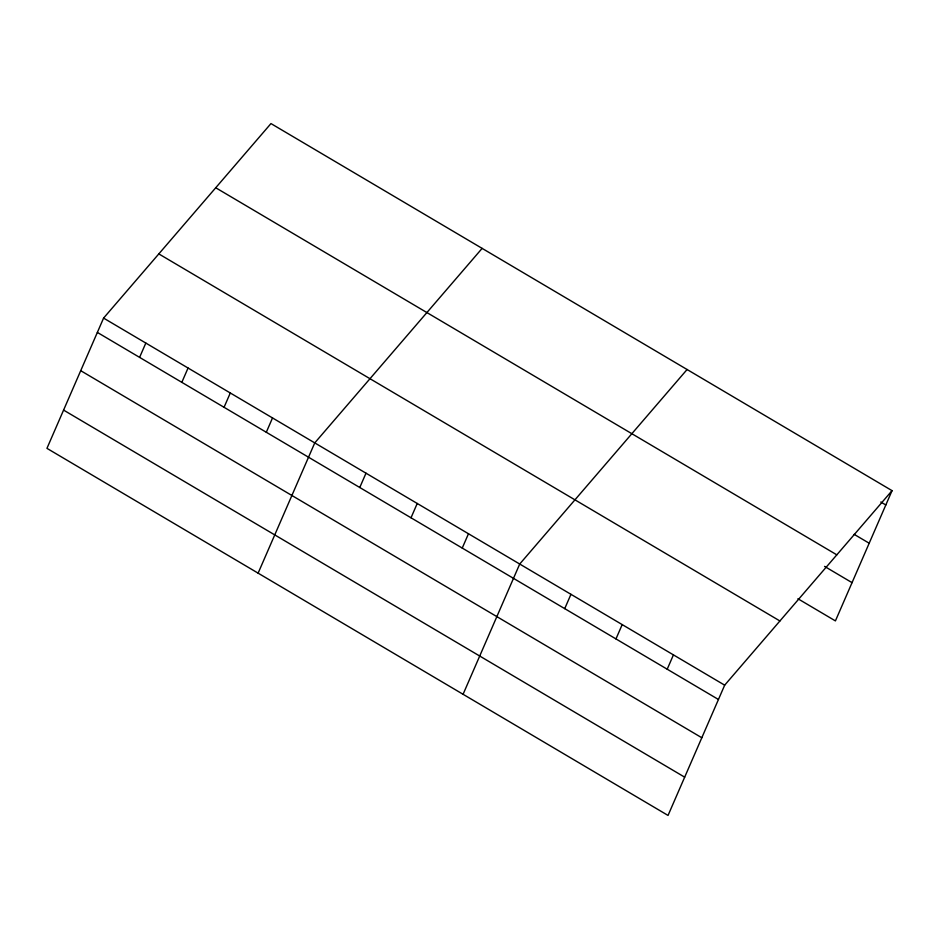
<?xml version="1.0" encoding="UTF-8"?>
<svg xmlns="http://www.w3.org/2000/svg" width="939" height="939" viewBox="0 0 939 939"><rect width="100%" height="100%" fill="white"/><g stroke="black" fill="none" stroke-linecap="round" stroke-linejoin="round"><path stroke-width="1.41" d="M103.583 318.098L46.95 448.349L668.04 815.428L724.673 685.165L892.05 490.651L270.96 123.572L103.583 318.098L724.673 685.165M139.594 357.383L145.827 343.064M181.826 382.337L188.058 368.018M224.057 407.303L230.29 392.983M266.3 432.269L272.521 417.937M258.119 573.154L314.753 442.903L482.13 248.377M359.766 487.505L365.999 473.186M411.012 517.788L417.233 503.468M462.246 548.071L468.479 533.751M463.08 694.285L519.713 564.034L687.09 369.508M564.726 608.636L570.959 594.317M615.972 638.919L622.193 624.599M667.206 669.202L673.439 654.882M892.05 490.651L835.417 620.902L797.915 598.742M880.817 502.013L885.817 504.971M854.185 534.361L869.185 543.223M215.735 187.765L836.813 554.832M824.548 566.393L852.049 582.649M158.82 253.906L779.91 620.972M97.363 332.418L718.441 699.485M80.719 370.682L701.809 737.749M63.582 410.097L684.672 777.163"/></g></svg>
